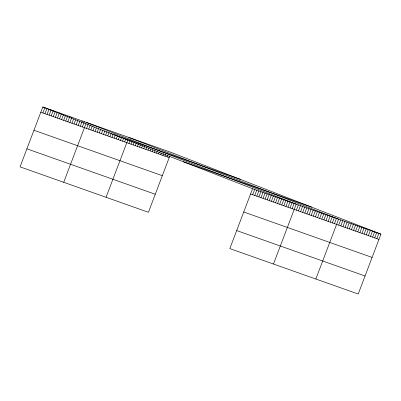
<?xml version="1.0" encoding="UTF-8"?>
<svg xmlns="http://www.w3.org/2000/svg" width="401" height="401" viewBox="0 0 401 401"><rect width="100%" height="100%" fill="white"/><g stroke="black" fill="none" stroke-linecap="round" stroke-linejoin="round"><path stroke-width="0.6" d="M380.95 234.144L252.57 188.721L229.828 248.59L358.208 294.013L380.95 234.144L171.172 152.41L42.792 106.987L20.05 166.856L148.43 212.279L169.839 155.914M42.872 112.982L44.872 107.724M44.952 113.714L46.947 108.46M47.032 114.45L49.027 109.192M49.107 115.187L51.107 109.929M51.188 115.924L53.183 110.666M53.268 116.656L55.263 111.403M55.343 117.393L57.343 112.135M57.423 118.13L59.418 112.871M59.503 118.861L61.278 114.19M61.579 119.598L63.353 114.927M63.659 120.335L65.433 115.663M65.739 121.072L67.513 116.395M67.814 121.804L69.814 116.551M69.894 122.541L71.889 117.282M71.974 123.277L73.528 119.187M74.05 124.009L75.604 119.924M76.13 124.746L77.684 120.661M78.21 125.483L79.764 121.393M80.285 126.22L82.285 120.962M82.365 126.952L84.36 121.698M63.699 182.3L85.999 123.598M86.561 128.44L88.115 124.35M88.681 129.187L90.235 125.097M90.801 129.939L92.35 125.849M92.917 130.686L94.25 127.182M95.037 131.438L96.365 127.934M97.152 132.185L98.486 128.681M99.273 132.937L100.601 129.433M101.388 133.683L102.721 130.18M103.508 134.435L104.841 130.932M105.628 135.182L106.957 131.678M107.744 135.934L109.077 132.43M109.864 136.681L111.192 133.177M111.979 137.433L113.313 133.929M114.1 138.18L115.433 134.676M116.22 138.931L117.328 136.009M118.335 139.678L119.448 136.761M120.455 140.43L121.563 137.508M122.571 141.177L123.683 138.26M124.691 141.929L125.799 139.007M106.064 197.292L127.919 139.759M128.927 143.428L130.039 140.505M131.047 144.18L132.155 141.257M133.162 144.926L134.049 142.591M135.282 145.678L136.17 143.337M137.403 146.425L138.51 143.503M139.518 147.177L140.405 144.836M141.638 147.924L142.525 145.588M143.753 148.676L144.641 146.34M145.874 149.423L146.761 147.087M147.994 150.174L148.656 148.42M150.109 150.921L150.776 149.172M152.23 151.673L152.896 149.919M154.345 152.42L155.012 150.671M156.465 153.172L157.132 151.418M158.585 153.919L159.247 152.169M160.701 154.671L161.367 152.916M162.821 155.418L163.488 153.668M164.936 156.169L165.603 154.415M167.057 156.916L167.723 155.167M252.65 194.711L254.65 189.457M254.73 195.447L256.725 190.189M256.81 196.184L258.805 190.926M258.886 196.921L260.886 191.663M260.966 197.653L262.961 192.395M263.046 198.39L265.041 193.132M265.121 199.127L267.121 193.868M267.201 199.858L269.196 194.605M269.282 200.595L271.276 195.337M271.357 201.332L273.357 196.074M273.437 202.069L275.437 196.811M275.517 202.801L277.512 197.548M277.592 203.538L279.592 198.279M279.672 204.274L281.672 199.016M281.753 205.006L283.748 199.753M283.828 205.743L285.828 200.485M285.908 206.48L287.908 201.222M287.988 207.217L289.983 201.959M290.063 207.949L292.063 202.695M292.144 208.685L294.144 203.427M273.477 264.033L296.219 204.164L86.441 122.43M296.339 210.169L298.339 204.911M298.459 210.921L300.454 205.663M300.58 211.668L302.575 206.415M302.695 212.42L304.695 207.162M304.815 213.167L306.81 207.913M306.93 213.918L308.93 208.66M309.051 214.665L311.046 209.412M311.171 215.417L313.166 210.159M313.286 216.164L315.286 210.911M315.407 216.916L317.402 211.658M317.522 217.663L319.522 212.41M319.642 218.415L321.637 213.157M321.762 219.162L323.757 213.908M323.878 219.913L325.878 214.655M325.998 220.66L327.993 215.407M328.113 221.412L330.113 216.154M330.234 222.164L332.228 216.906M332.354 222.911L334.349 217.653M334.469 223.663L336.464 218.405M315.843 279.021L338.584 219.152L128.806 137.423M338.705 225.161L340.705 219.903M340.825 225.908L342.82 220.65M342.945 226.66L344.94 221.402M345.06 227.407L347.055 222.149M347.181 228.159L349.176 222.901M349.296 228.906L351.296 223.648M351.416 229.658L353.411 224.4M353.532 230.405L355.532 225.151M355.652 231.156L357.647 225.898M357.772 231.903L359.767 226.65M359.887 232.655L361.887 227.397M362.008 233.402L364.003 228.149M364.123 234.154L366.123 228.896M366.243 234.901L368.238 229.648M368.364 235.653L370.359 230.395M370.479 236.4L372.479 231.146M372.599 237.151L374.594 231.893M374.714 237.898L376.714 232.645M376.835 238.65L378.83 233.392M112.019 133.959L240.399 179.382M183.342 161.748L311.722 207.172M40.797 112.245L169.177 157.668M250.575 193.979L378.955 239.397M33.95 130.265L162.33 175.688M243.728 211.999L372.108 257.422M26.897 148.836L155.277 194.259M236.675 230.565L365.055 275.988M42.792 106.987L252.57 188.721"/></g></svg>
